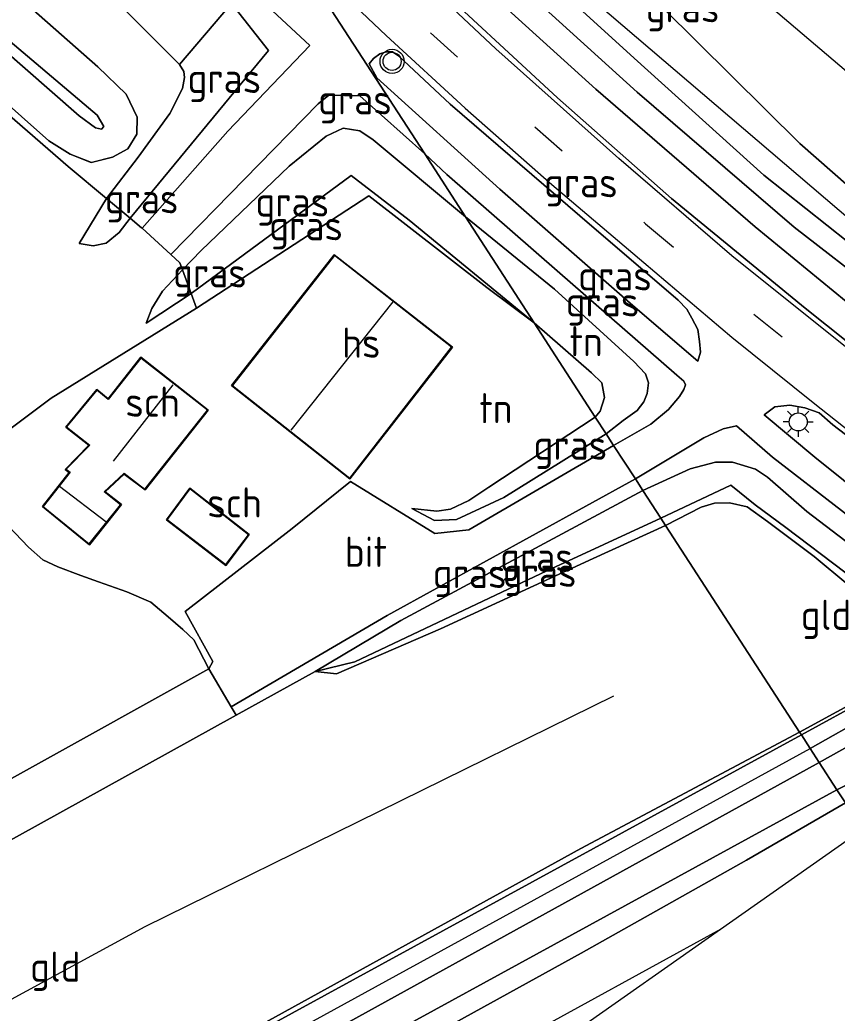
# Model space of a CAD drawing. Extents: x 253736 to 255979, y 477184 to 479215.
# Drawn here: x 255234.5 to 255302.2, y 478067.9 to 478150.2 of the extents above; entities that cross this region are included whole.
import ezdxf
from ezdxf.enums import TextEntityAlignment as Align

# ---------------------------------------------------------------- set-up
doc = ezdxf.new("R2010")
doc.units = 0
doc.linetypes.add('39strp', pattern=[12, 3, -9])
for name, color, linetype, lineweight in [('af-bs-doorgang', 8, 'Continuous', 18), ('af-bs-haag', 8, 'haag', 18), ('af-bs-rasterhekwerk', 8, 'hekwerk', 18), ('bp-b5-bomenstruiken', 8, 'Continuous', 18), ('bp-b5-grasland', 8, 'Continuous', 18), ('bp-bs-bomenrij', 8, 'laanbep', 18), ('gw-bs-insteekwatergang', 8, 'Continuous', 18), ('gw-bs-kruinlijn', 8, 'Continuous', 18), ('gw-bs-teenlijn', 8, 'Continuous', 18), ('kd-bs-dakrand', 8, 'Continuous', 18), ('kd-bs-maaiveldlijn', 8, 'Continuous', 18), ('kd-bs-nok', 8, 'Continuous', 18), ('kd-bs-opnamedtmgrens', 8, 'Continuous', 18), ('mk-bs-39streep 0.15', 8, '39strp', 18), ('mk-bs-streep 0.15', 8, 'Continuous', 18), ('og-b5-bebouwing', 8, 'Continuous', 18), ('og-b5-grond_ingericht', 8, 'Continuous', 18), ('og-b5-spoor', 8, 'Continuous', 18), ('og-bs-hoogtelijn', 8, 'Continuous', 18), ('og-bs-hulpgeometrie', 8, 'Continuous', 18), ('og-bs-spoor', 8, 'Continuous', 18), ('og-bs-terreinafscheiding', 8, 'Continuous', 18), ('vh-b5-verh_soort', 8, 'Continuous', 18), ('wh-bs-greppel', 8, 'greppel', 18), ('wh-bs-waterlijn', 8, 'Continuous', 18), ('wm-bs-lichtmast', 8, 'Continuous', 18), ('wm-bs-verkeerslicht', 8, 'Continuous', 18)]:
    doc.layers.add(name, color=color, linetype=linetype, lineweight=lineweight)
doc.styles.add('rtw_iso', font='isocp.shx')
doc.linetypes.add('greppel', pattern='A,25.5,-0.01,[14,RTW.shx,S=1,R=0,X=0,Y=0],1,[14,RTW.shx,S=1,R=0,X=0,Y=0],1,[14,RTW.shx,S=1,R=0,X=0,Y=0],1,[14,RTW.shx,S=1,R=0,X=0,Y=0],1,[14,RTW.shx,S=1,R=0,X=0,Y=0],0.5,-0.01', length=30.02)
doc.linetypes.add('haag', pattern='A,7,-1.5,[1,RTW.shx,S=0.75,R=45,X=0,Y=0],-1.5', length=10)
doc.linetypes.add('hekwerk', pattern='A,7,-1.5,[1,RTW.shx,S=0.75,R=0,X=0,Y=0],-1.5', length=10)
doc.linetypes.add('laanbep', pattern='A,20,-1,[4,RTW.shx,S=0.75,R=0,X=0,Y=0],-1', length=22)

# ---------------------------------------------------------------- blocks, each defined once
blk = doc.blocks.new('dtbattr-r')
at = {"style": 'rtw_iso'}
blk.add_attdef('TAG', text='', height=2.5, dxfattribs=at).set_placement((0, 0), align=Align.MIDDLE_CENTER)
blk = doc.blocks.new('RW1 Buren totaal_ACAD_1_FMEBLOCK93')
at = {"layer": 'og-b5-grond_ingericht'}
for points in [[(37.909, 21.189, 25.069), (39.778, 18.032, 25.072), (40.19, 17.341, 25.027), (-24.75, -18.591, 25.066), (-35.135, -24.44, 24.862), (-38.784, -18.362, 25.072), (-30.691, -13.564, 25.072), (-40.19, 2.363, 25.072), (-21.676, 14.433, 25.003), (-5.87, 24.44, 24.508), (7.145, 4.122, 25.111)], [(-22.023, -4.881, 25.219), (-21.691, -5.457, 25.219), (-14.908, -0.566, 25.219), (-20.681, 7.389, 25.219), (-30.373, 0.409, 25.219), (-25.128, -7.032, 25.219)]]:
    blk.add_polyline3d(points, close=True, dxfattribs=at)
blk = doc.blocks.new('RW1 Buren totaal_ACAD_1_FMEBLOCK101')
at = {"layer": 'og-b5-grond_ingericht'}
for points in [[(16.549, 12.003, 25.393), (20.485, 9.074, 25.351), (25.553, 1.263, 25.117), (16.715, -4.553, 25.195), (15.074, -5.645, 25.228), (13.552, -6.369, 25.261), (12.41, -6.536, 25.282), (10.335, -6.304, 25.246), (12.235, -7.31, 25.36), (14.056, -7.223, 25.435), (17.979, -5.41, 25.66), (26.463, -0.139, 26.024), (27.074, -1.082, 26.105), (15.064, -8.092, 25.598), (12.244, -8.389, 25.52), (5.262, -4.082, 25.366), (0.411, -7.963, 25.219), (-8.448, -14.849, 25.099), (-6.156, -18.979, 25.09), (-6.488, -19.587, 25.069), (-7.733, -17.182, 25.006), (-8.638, -16.343, 25.015), (-9.866, -15.281, 24.898), (-11.294, -14.08, 24.796), (-13.284, -13.212, 24.799), (-15.643, -12.388, 24.868), (-17.103, -11.877, 24.871), (-19.012, -11.15, 24.883), (-20.249, -10.565, 24.901), (-21.429, -9.529, 24.892), (-23.101, -7.786, 24.901), (-24.8, -5.793, 24.907), (-27.074, -2.79, 24.85), (-19.56, 2.823, 24.949), (-7.514, 10.282, 25.315), (6.784, 19.587, 25.531)], [(13.715, 7.049, 25.366), (3.914, 14.705, 25.366), (-4.6, 3.872, 25.366), (5.209, -3.863, 25.366)], [(-6.53, 1.844, 25.156), (-12.134, 6.217, 25.156), (-14.831, 2.782, 25.156), (-15.77, 3.548, 25.156), (-18.343, 0.438, 25.156), (-16.422, -1.073, 25.156), (-18.383, -3.069, 25.156), (-18.06, -3.325, 25.156), (-20.287, -6.145, 25.156), (-16.385, -9.31, 25.156), (-13.724, -5.995, 25.156), (-15.076, -4.923, 25.156), (-13.508, -3.463, 25.156), (-11.77, -4.773, 25.156)], [(-8.065, -4.616, 25.09), (-10.002, -7.249, 25.09), (-5.074, -11.025, 25.09), (-3.133, -8.475, 25.09)]]:
    blk.add_polyline3d(points, close=True, dxfattribs=at)
blk = doc.blocks.new('RW1 Buren totaal_ACAD_1_FMEBLOCK114')
at = {"layer": 'bp-b5-grasland'}
for points in [[(-31.012, 80.879, 24.937), (13.034, 42.116, 25.06), (15.389, 39.84, 25.057), (16.293, 37.936, 25.057), (16.254, 36.515, 25.057), (15.53, 35.325, 25.003), (14.24, 34.636, 24.916), (12.495, 34.169, 24.898), (10.727, 34.866, 24.895), (8.98, 35.978, 24.916), (-26.304, 67.375, 24.985)], [(-39.229, -73.746, 24.751), (-27.137, -66.897, 24.67), (19.334, -41.669, 24.571), (71.359, -13.25, 24.5), (72.082, -14.362, 23.998), (72.834, -15.522, 24.822), (32.826, -37.612, 24.643), (-4.861, -58.708, 24.589), (-41.407, -77.989, 24.49)], [(-10.251, 57.109, 22.87), (11.495, 38.061, 22.921), (12.832, 37.048, 22.921), (13.344, 36.952, 22.921), (13.543, 37.173, 22.921), (12.975, 38.09, 22.921), (4.109, 45.583, 22.921), (-24.992, 71.691, 22.921)]]:
    blk.add_polyline3d(points, dxfattribs=at)
blk = doc.blocks.new('RW1 Buren totaal_ACAD_1_FMEBLOCK118')
at = {"layer": 'bp-b5-grasland'}
for points in [[(18.354, -21.466, 24.468), (19.385, -22.509, 24.462), (19.895, -22.946, 24.561), (20.245, -23.667, 24.6), (20.044, -24.275, 24.726), (19.358, -24.398, 24.663), (18.719, -24.159, 24.585), (17.568, -23.284, 24.408), (4.625, -13.063, 24.42), (-12.783, 0.684, 24.369), (-17.857, 4.345, 24.375), (-19.268, 5.855, 24.357), (-20.196, 7.477, 24.357), (-20.245, 9.216, 24.297), (-19.247, 11.027, 24.258), (-18.181, 12.169, 24.252), (-16.954, 13.021, 24.195), (-1.411, 24.212, 24.378), (-0.289, 24.398, 24.363), (0.396, 23.727, 24.342), (0.439, 22.888, 24.369), (0.102, 22.178, 24.417), (-0.564, 21.531, 24.471), (-15.711, 10.801, 24.417), (-17.153, 9.78, 24.414), (-17.648, 9.003, 24.435), (-17.708, 8.45, 24.432), (-17.074, 7.608, 24.429), (-16.542, 7.169, 24.432), (-15.315, 6.165, 24.441), (2.196, -7.974, 24.525)], [(17.266, -22.108, 23.718), (-0.217, -7.871, 23.718), (-15.454, 4.965, 23.718), (-16.612, 5.926, 23.718), (-17.452, 6.849, 23.718), (-18.123, 7.703, 23.718), (-18.448, 8.429, 23.718), (-18.292, 9.508, 23.718), (-17.872, 10.079, 23.718), (-17.144, 10.85, 23.718), (-15.804, 11.802, 23.718), (-0.842, 22.263, 23.718), (-0.509, 22.563, 23.718), (-0.454, 22.998, 23.718), (-1.166, 23.236, 23.718), (-2.298, 22.43, 23.718), (-17.284, 11.936, 23.718), (-18.116, 11.169, 23.718), (-18.825, 10.245, 23.718), (-19.244, 8.743, 23.718), (-19.241, 7.807, 23.718), (-18.576, 6.478, 23.718), (-17.533, 5.294, 23.718), (-14.547, 2.901, 23.718), (-10.055, -0.523, 23.718), (1.827, -10.129, 23.718), (17.199, -22.631, 23.718)]]:
    blk.add_polyline3d(points, close=True, dxfattribs=at)
blk = doc.blocks.new('RW1 Buren totaal_ACAD_1_FMEBLOCK131')
at = {"layer": 'bp-b5-grasland'}
for points in [[(-45.172, -6.904, 27.441), (-34.183, -16.93, 26.922), (-23.431, -26.616, 26.478), (-14.718, -33.533, 26.124)], [(-10.968, -32.329, 24.792), (-20.437, -24.009, 24.645), (-31.775, -12.787, 24.651)], [(-6.926, -41.77, 25.92), (-20.898, -30.932, 26.394), (-33.922, -19.752, 26.949), (-47.446, -7.476, 27.588)]]:
    blk.add_polyline3d(points, dxfattribs=at)
blk = doc.blocks.new('verkeerslicht')
for radius in [1, 0.75]:
    blk.add_circle((0, 0), radius)
blk = doc.blocks.new('lantaarnpaal')
for p, q in [((-0.884, 0.884), (-0.53, 0.53)), ((0, 0.75), (0, 1.25)), ((0.53, 0.53), (0.884, 0.884)), ((-0.75, 0), (-1.25, 0)), ((0.75, 0), (1.25, 0)), ((-0.53, -0.53), (-0.884, -0.884)), ((0, -0.75), (0, -1.25)), ((0.53, -0.53), (0.884, -0.884))]:
    blk.add_line(p, q)
blk.add_circle((0, 0), 0.75)
blk = doc.blocks.new('RW1 Buren totaal_ACAD_1_FMEBLOCK894')
at = {"layer": 'vh-b5-verh_soort'}
for points in [[(33.197, -43.571, 26.031), (23.392, -36.067, 26.247), (22.236, -35.08, 26.331), (21.069, -34.666, 26.328), (19.805, -34.454, 26.325), (18.566, -34.575, 26.283), (17.682, -35.24, 26.256), (21.881, -38.747, 26.154), (26.634, -42.565, 25.983)], [(24.108, -43.181, 25.947), (18.366, -38.749, 26.064), (15.399, -36.164, 26.286), (14.275, -36.395, 26.253), (12.692, -37.167, 26.202), (7.012, -40.562, 25.975), (5.206, -37.777, 26.105), (8.291, -36.025, 26.199), (9.758, -34.8, 26.295), (10.673, -33.725, 26.37), (11.023, -33.156, 26.397), (11.173, -32.754, 26.403), (11.025, -32.449, 26.4), (10.456, -31.962, 26.4), (0.517, -23.306, 26.835), (-8.635, -15.332, 27.219), (-10.458, -13.633, 27.446), (-20.428, 1.735, 28.124)], [(-10.862, 1.588, 27.873), (0.545, -8.99, 27.366), (10.016, -17.326, 26.919), (21.073, -26.413, 26.514), (29.796, -33.33, 26.25)], [(26.65, -27.633, 26.181), (16.929, -19.682, 26.547), (3.72, -8.266, 27.135), (-7.046, 1.504, 27.636)], [(-6.364, 3.76, 27.588), (7.159, -8.516, 26.949), (20.184, -19.695, 26.394), (34.156, -30.534, 25.92)]]:
    blk.add_polyline3d(points, dxfattribs=at)
blk.add_polyline3d([(-15.049, -6.156, 27.669), (-14.412, -7.326, 27.612), (-4.241, -16.564, 27.102), (6.81, -26.199, 26.652), (12.19, -30.792, 26.532), (12.397, -30.049, 26.541), (12.33, -29.174, 26.565), (12.197, -28.176, 26.577), (11.697, -27.242, 26.625), (11.275, -26.506, 26.655), (10.569, -25.76, 26.691), (2.399, -18.761, 27.084), (-8.332, -9.509, 27.549), (-12.623, -5.495, 27.762), (-13.127, -5.171, 27.747), (-13.651, -5.174, 27.744), (-14.173, -5.33, 27.723), (-14.696, -5.73, 27.669)], close=True, dxfattribs=at)
blk = doc.blocks.new('Deel_d28hz')
at = {"layer": 'af-bs-doorgang'}
for points in [[(255247.751, 478130.101, 25.712), (255246.992, 478130.796, 25.765), (255244.623, 478132.965, 25.741), (255244.569, 478133.014, 25.76)], [(255250.141, 478096.473, 25.069), (255248.896, 478098.878, 25.006)], [(255258.951, 478096.238, 24.946), (255262.25, 478097.046, 24.847)]]:
    blk.add_polyline3d(points, dxfattribs=at)
at = {"layer": 'af-bs-haag'}
blk.add_polyline3d([(255229.555, 478113.27, 24.85), (255237.069, 478118.883, 24.949), (255249.115, 478126.341, 25.315), (255263.413, 478135.646, 25.531), (255273.178, 478128.063, 25.393)], dxfattribs=at)
at = {"layer": 'af-bs-rasterhekwerk'}
for points in [[(255247.724, 478146.527, 25.427), (255193.042, 478201.228, 25.358), (255182.294, 478188.545, 25.154), (255176.545, 478181.544, 25.19), (255173.666, 478177.218, 25.163), (255171.231, 478172.191, 25.058), (255170.126, 478168.603, 25.043), (255166.239, 478149.949, 25.034), (255160.126, 478121.716, 25.016), (255153.665, 478090.923, 25.16), (255151.603, 478080.791, 25.247), (255150.942, 478076.402, 25.178), (255150.998, 478073.676, 25.082), (255151.319, 478071.257, 25.046), (255152.424, 478068.166, 25.085), (255153.808, 478065.172, 25.055), (255172.065, 478031.917, 25.052)], [(255244.569, 478133.014, 25.76), (255243.624, 478133.801, 25.775), (255241.667, 478135.43, 25.097), (255238.48, 478138.083, 24.986), (255228.965, 478146.323, 25.031), (255213.955, 478159.952, 25.016), (255192.076, 478179.659, 24.8), (255185.042, 478173.303, 24.953), (255183.487, 478170.929, 24.959), (255182.535, 478169.237, 25.004), (255181.927, 478167.383, 24.989), (255178.292, 478150.957, 24.944), (255170.512, 478116.667, 24.455), (255166.525, 478096.198, 24.563), (255162.467, 478075.403, 25.061)], [(255247.751, 478130.101, 25.712), (255247.959, 478129.527, 25.75), (255248.676, 478127.551, 25.132), (255249.115, 478126.341, 25.315)], [(255248.896, 478098.878, 25.006), (255247.991, 478099.716, 25.015), (255246.763, 478100.779, 24.898), (255245.335, 478101.98, 24.796), (255243.345, 478102.848, 24.799), (255240.986, 478103.672, 24.868), (255239.526, 478104.183, 24.871), (255237.617, 478104.909, 24.883), (255236.38, 478105.495, 24.901), (255235.2, 478106.531, 24.892), (255233.528, 478108.274, 24.901), (255231.829, 478110.267, 24.907), (255229.555, 478113.27, 24.85), (255206.362, 478099.724, 24.508)], [(255287.613, 478108.95, 25.009), (255293.423, 478111.685, 25.344), (255295.433, 478110.052, 24.942), (255297.974, 478108.162, 24.849), (255302.884, 478104.477, 24.798), (255305.75, 478102.396, 24.795), (255310.868, 478098.516, 24.888)], [(255262.25, 478097.046, 24.847), (255278.169, 478104.576, 24.994), (255287.613, 478108.95, 25.009)], [(255250.141, 478096.473, 25.069), (255219.377, 478079.406, 25.111), (255206.362, 478099.724, 24.508)], [(255299.118, 478091.216, 24.424), (255305.297, 478094.572, 24.489), (255310.433, 478097.805, 24.768)], [(255258.951, 478096.238, 24.946), (255252.422, 478092.625, 25.027), (255187.482, 478056.693, 25.066), (255177.097, 478050.844, 24.862), (255188.495, 478031.193, 24.79), (255203.379, 478038.824, 24.658), (255227.368, 478052.048, 24.568), (255280.993, 478081.584, 24.43), (255299.118, 478091.216, 24.424)]]:
    blk.add_polyline3d(points, dxfattribs=at)
at = {"layer": 'bp-b5-bomenstruiken'}
for points in [[(255252.035, 478151.586, 28.049), (255247.724, 478146.527, 25.427), (255193.042, 478201.228, 25.358)], [(255188.495, 478031.193, 24.79), (255203.379, 478038.824, 24.658), (255227.368, 478052.048, 24.568), (255280.993, 478081.584, 24.43), (255299.118, 478091.216, 24.424), (255299.269, 478090.983, 24.5), (255247.244, 478062.564, 24.571), (255200.772, 478037.335, 24.67), (255188.68, 478030.486, 24.751)], [(255201.606, 478171.608, 24.985), (255236.89, 478140.21, 24.916), (255238.637, 478139.099, 24.895), (255240.404, 478138.402, 24.898), (255242.149, 478138.868, 24.916), (255243.439, 478139.558, 25.003), (255244.164, 478140.748, 25.057), (255244.203, 478142.169, 25.057), (255243.298, 478144.072, 25.057), (255240.944, 478146.349, 25.06), (255196.898, 478185.111, 24.937)], [(255186.502, 478026.243, 24.49), (255223.048, 478045.525, 24.589), (255260.736, 478066.62, 24.643), (255300.744, 478088.71, 24.822), (255302.218, 478086.438, 24.823), (255241.007, 478052.969, 24.826), (255212.502, 478036.71, 24.526), (255177.89, 478018.112, 24.55)], [(255193.042, 478201.228, 25.358), (255247.724, 478146.527, 25.427), (255248.075, 478145.953, 25.463), (255248.134, 478145.448, 25.463), (255247.952, 478144.551, 25.46), (255246.921, 478142.46, 25.343), (255244.282, 478138.844, 25.091), (255241.667, 478135.43, 25.097), (255238.48, 478138.083, 24.986), (255228.965, 478146.323, 25.031), (255213.955, 478159.952, 25.016)]]:
    blk.add_polyline3d(points, dxfattribs=at)
at = {"layer": 'bp-b5-grasland'}
for points in [[(255197.783, 478214.656, 30.332), (255198.514, 478213.242, 30.257), (255200.635, 478210.679, 30.224), (255213.901, 478195.722, 29.855), (255228.041, 478179.639, 29.153), (255238.081, 478168.448, 28.841), (255250.03, 478156.009, 28.253), (255258.507, 478148.098, 27.908), (255251.723, 478141.019, 26.807), (255244.623, 478132.965, 25.741), (255244.569, 478133.014, 25.76), (255243.624, 478133.801, 25.775), (255255.091, 478147.692, 27.812), (255252.035, 478151.586, 28.049), (255242.695, 478161.256, 28.472), (255234.359, 478170.366, 28.814), (255226.157, 478179.217, 29.192), (255220.097, 478186.115, 29.444), (255210.229, 478197.293, 29.894), (255199.587, 478208.799, 30.023), (255194.598, 478213.781, 29.999), (255194.457, 478215.573, 30.014), (255195.28, 478216.36, 30.122), (255197.211, 478214.105, 30.197)], [(255239.497, 478183.117, 29.246), (255229.458, 478198.591, 29.611), (255241.173, 478185.369, 29.019), (255251.799, 478173.815, 28.518), (255262.108, 478163.344, 28.056), (255271.451, 478154.259, 27.636), (255282.217, 478144.489, 27.135), (255295.426, 478133.073, 26.547), (255305.147, 478125.122, 26.181), (255310.849, 478120.746, 26.115), (255309.964, 478120.244, 26.166), (255309.023, 478119.643, 26.208), (255308.293, 478119.425, 26.25), (255299.57, 478126.342, 26.514), (255288.513, 478135.429, 26.919), (255279.042, 478143.765, 27.366), (255267.635, 478154.343, 27.873), (255258.754, 478162.927, 28.263)], [(255243.624, 478133.801, 25.775), (255241.667, 478135.43, 25.097), (255244.282, 478138.844, 25.091), (255246.921, 478142.46, 25.343), (255247.952, 478144.551, 25.46), (255248.134, 478145.448, 25.463), (255248.075, 478145.953, 25.463), (255247.724, 478146.527, 25.427), (255252.035, 478151.586, 28.049), (255255.091, 478147.692, 27.812)], [(255263.448, 478146.599, 27.669), (255263.801, 478147.025, 27.669), (255264.324, 478147.425, 27.723), (255264.846, 478147.581, 27.744), (255265.37, 478147.584, 27.747), (255265.874, 478147.26, 27.762), (255270.165, 478143.246, 27.549), (255280.896, 478133.994, 27.084), (255289.066, 478126.995, 26.691), (255289.772, 478126.249, 26.655), (255290.194, 478125.513, 26.625), (255290.694, 478124.579, 26.577), (255290.827, 478123.581, 26.565), (255290.894, 478122.706, 26.541), (255290.687, 478121.963, 26.532), (255285.307, 478126.556, 26.652), (255274.256, 478136.191, 27.102), (255264.085, 478145.429, 27.612)], [(255268.039, 478139.122, 27.446), (255271.417, 478133.916, 27.119), (255263.774, 478140.294, 27.451), (255262.657, 478141.047, 27.439), (255261.278, 478141.267, 27.412), (255259.877, 478140.594, 27.295), (255256.803, 478138.121, 26.998), (255249.502, 478131.133, 25.789), (255247.959, 478129.527, 25.75), (255247.751, 478130.101, 25.712), (255246.992, 478130.796, 25.765), (255259.207, 478143.263, 27.602), (255260.091, 478143.98, 27.635), (255262.674, 478143.928, 27.68)], [(255271.417, 478133.916, 27.119), (255277.114, 478125.134, 25.351), (255266.744, 478133.646, 25.492), (255261.956, 478137.325, 25.393), (255248.676, 478127.551, 25.132), (255247.959, 478129.527, 25.75), (255249.502, 478131.133, 25.789), (255256.803, 478138.121, 26.998), (255259.877, 478140.594, 27.295), (255261.278, 478141.267, 27.412), (255262.657, 478141.047, 27.439), (255263.774, 478140.294, 27.451)], [(255283.703, 478114.978, 26.105), (255283.092, 478115.92, 26.024), (255284.485, 478117.04, 26.145), (255285.655, 478117.879, 26.169), (255286.214, 478118.593, 26.208), (255286.487, 478119.284, 26.265), (255286.587, 478120.161, 26.271), (255286.355, 478120.896, 26.271), (255285.372, 478121.932, 26.436), (255278.797, 478127.924, 26.751), (255271.417, 478133.916, 27.119), (255268.039, 478139.122, 27.446), (255269.862, 478137.423, 27.219), (255279.014, 478129.449, 26.835), (255288.953, 478120.793, 26.4), (255289.522, 478120.306, 26.4), (255289.67, 478120.001, 26.403), (255289.52, 478119.599, 26.397), (255289.17, 478119.03, 26.37), (255288.255, 478117.955, 26.295), (255286.788, 478116.73, 26.199)], [(255277.114, 478125.134, 25.351), (255273.178, 478128.063, 25.393), (255263.413, 478135.646, 25.531), (255249.115, 478126.341, 25.315), (255248.676, 478127.551, 25.132), (255261.956, 478137.325, 25.393), (255266.744, 478133.646, 25.492)], [(255243.624, 478133.801, 25.775), (255242.713, 478132.609, 25.64), (255241.642, 478131.742, 25.523), (255240.551, 478131.519, 25.406), (255239.406, 478131.709, 25.262), (255241.667, 478135.43, 25.097)], [(255283.092, 478115.92, 26.024), (255282.182, 478117.323, 25.117), (255282.6, 478117.808, 25.116), (255282.952, 478118.955, 25.11), (255282.725, 478120.162, 25.101), (255281.855, 478120.985, 25.101), (255277.114, 478125.134, 25.351), (255271.417, 478133.916, 27.119), (255278.797, 478127.924, 26.751), (255285.372, 478121.932, 26.436), (255286.355, 478120.896, 26.271), (255286.587, 478120.161, 26.271), (255286.487, 478119.284, 26.265), (255286.214, 478118.593, 26.208), (255285.655, 478117.879, 26.169), (255284.485, 478117.04, 26.145)], [(255248.676, 478127.551, 25.132), (255244.959, 478125.089, 25.12), (255245.416, 478126.318, 25.306), (255246.316, 478127.746, 25.495), (255247.959, 478129.527, 25.75)], [(255325.282, 478098.075, 26.047), (255323.284, 478096.65, 26.09), (255322.116, 478097.511, 26.07), (255315.568, 478102.337, 25.908), (255305.131, 478110.19, 25.983), (255300.378, 478114.008, 26.154), (255296.179, 478117.515, 26.256), (255297.063, 478118.18, 26.283), (255298.302, 478118.301, 26.325), (255299.566, 478118.089, 26.328), (255300.733, 478117.675, 26.331), (255301.889, 478116.688, 26.247), (255311.694, 478109.184, 26.031), (255322.438, 478100.635, 25.989)], [(255283.092, 478115.92, 26.024), (255274.608, 478110.65, 25.66), (255270.685, 478108.837, 25.435), (255268.864, 478108.75, 25.36), (255266.964, 478109.756, 25.246), (255269.039, 478109.523, 25.282), (255270.181, 478109.691, 25.261), (255271.703, 478110.415, 25.228), (255273.344, 478111.507, 25.195), (255282.182, 478117.323, 25.117)], [(255321.568, 478095.426, 26.05), (255320.038, 478094.335, 25.866), (255318.582, 478095.156, 25.839), (255315.916, 478097.129, 25.8), (255313.279, 478099.862, 25.86), (255312.693, 478099.595, 25.737), (255308.579, 478102.733, 25.761), (255299.718, 478109.498, 25.824), (255296.446, 478112.339, 25.968), (255295.457, 478112.994, 26.085), (255293.56, 478113.594, 26.124), (255292.142, 478113.576, 26.121), (255290.057, 478113.029, 26.097), (255286.124, 478111.245, 25.96), (255285.509, 478112.193, 25.975), (255291.189, 478115.588, 26.202), (255292.772, 478116.36, 26.253), (255293.896, 478116.591, 26.286), (255296.863, 478114.006, 26.064), (255302.605, 478109.574, 25.947), (255308.458, 478105.007, 25.896), (255316.596, 478099.164, 25.932), (255320.906, 478095.924, 26.013)], [(255312.693, 478099.595, 25.737), (255310.868, 478098.516, 24.888), (255305.75, 478102.396, 24.795), (255302.884, 478104.477, 24.798), (255297.974, 478108.162, 24.849), (255295.433, 478110.052, 24.942), (255293.423, 478111.685, 25.344), (255287.613, 478108.95, 25.009), (255286.124, 478111.245, 25.96), (255290.057, 478113.029, 26.097), (255292.142, 478113.576, 26.121), (255293.56, 478113.594, 26.124), (255295.457, 478112.994, 26.085), (255296.446, 478112.339, 25.968), (255299.718, 478109.498, 25.824), (255308.579, 478102.733, 25.761)], [(255286.124, 478111.245, 25.96), (255266.074, 478100.461, 25.123), (255258.951, 478096.238, 24.946), (255252.422, 478092.625, 25.027), (255252.01, 478093.316, 25.072), (255264.938, 478100.877, 25.063), (255285.509, 478112.193, 25.975)], [(255287.613, 478108.95, 25.009), (255278.169, 478104.576, 24.994), (255262.25, 478097.046, 24.847), (255258.951, 478096.238, 24.946), (255266.074, 478100.461, 25.123), (255286.124, 478111.245, 25.96)], [(255310.868, 478098.516, 24.888), (255310.433, 478097.805, 24.768), (255305.913, 478101.138, 24.564), (255300.315, 478105.76, 24.642), (255296.457, 478108.67, 24.678), (255294.774, 478109.89, 24.792), (255293.313, 478110.214, 24.786), (255292.06, 478110.189, 24.786), (255290.966, 478109.866, 24.759), (255288.007, 478108.343, 24.682), (255287.613, 478108.95, 25.009), (255293.423, 478111.685, 25.344), (255295.433, 478110.052, 24.942), (255297.974, 478108.162, 24.849), (255302.884, 478104.477, 24.798), (255305.75, 478102.396, 24.795)], [(255288.007, 478108.343, 24.682), (255282.012, 478105.594, 24.628), (255269.36, 478099.774, 24.631), (255260.734, 478096.037, 24.715), (255258.951, 478096.238, 24.946), (255262.25, 478097.046, 24.847), (255278.169, 478104.576, 24.994), (255287.613, 478108.95, 25.009)], [(255302.917, 478085.361, 25.573), (255302.218, 478086.438, 24.823), (255305.133, 478087.917, 24.807), (255307.516, 478088.917, 24.879), (255310.259, 478090.411, 24.897), (255311.949, 478091.479, 24.921), (255312.446, 478092.584, 24.921), (255312.283, 478094, 24.921), (255311.981, 478096.085, 24.909), (255311.84, 478096.767, 24.909), (255310.433, 478097.805, 24.768), (255310.868, 478098.516, 24.888), (255312.693, 478099.595, 25.737), (255313.834, 478098.725, 25.743), (255314.624, 478097.87, 25.743), (255315.814, 478096.263, 25.713), (255316.551, 478094.02, 25.71), (255316.288, 478092.545, 25.647), (255314.512, 478091.177, 25.536), (255312.557, 478089.991, 25.539), (255307.69, 478087.705, 25.557)], [(255302.218, 478086.438, 24.823), (255300.744, 478088.71, 24.822), (255306.381, 478091.851, 24.756), (255304.842, 478094.018, 24.441), (255299.269, 478090.983, 24.5), (255299.118, 478091.216, 24.424), (255305.297, 478094.572, 24.489), (255310.433, 478097.805, 24.768), (255311.84, 478096.767, 24.909), (255311.981, 478096.085, 24.909), (255312.283, 478094, 24.921), (255312.446, 478092.584, 24.921), (255311.949, 478091.479, 24.921), (255310.259, 478090.411, 24.897), (255307.516, 478088.917, 24.879), (255305.133, 478087.917, 24.807)], [(255304.901, 478092.625, 23.994), (255299.991, 478089.87, 23.998), (255299.269, 478090.983, 24.5), (255304.842, 478094.018, 24.441)], [(255300.744, 478088.71, 24.822), (255299.991, 478089.87, 23.998), (255304.901, 478092.625, 23.994), (255304.842, 478094.018, 24.441), (255306.381, 478091.851, 24.756)]]:
    blk.add_polyline3d(points, close=True, dxfattribs=at)
for points in [[(255202.918, 478175.924, 22.921), (255232.018, 478149.815, 22.921), (255240.885, 478142.322, 22.921), (255241.452, 478141.405, 22.921), (255241.254, 478141.185, 22.921), (255240.742, 478141.281, 22.921), (255239.405, 478142.293, 22.921), (255217.658, 478161.341, 22.87)], [(255304.861, 478130.458, 26.124), (255296.147, 478137.375, 26.478), (255285.395, 478147.061, 26.922), (255274.406, 478157.088, 27.441), (255265.238, 478165.461, 27.846), (255268.693, 478172.187, 24.624), (255281.05, 478158.439, 24.756), (255287.803, 478151.204, 24.651), (255299.142, 478139.982, 24.645), (255308.611, 478131.663, 24.792)], [(255177.89, 478018.112, 24.55), (255212.502, 478036.71, 24.526), (255241.007, 478052.969, 24.826), (255302.218, 478086.438, 24.823), (255302.917, 478085.361, 25.573), (255294.729, 478080.604, 25.549), (255281.007, 478072.891, 25.531), (255251.747, 478056.77, 25.483), (255244.887, 478053.831, 25.471), (255239.622, 478051.338, 25.477), (255235.815, 478048.454, 25.441), (255186.324, 478021.145, 25.249)]]:
    blk.add_polyline3d(points, dxfattribs=at)
at = {"layer": 'bp-bs-bomenrij'}
for points in [[(255313.979, 478134.927, 25.029), (255305.039, 478144.243, 24.9), (255293.641, 478153.935, 24.594), (255283.201, 478162.75, 24.525), (255272.678, 478171.32, 24.54)], [(255269.727, 478162.356, 27.267), (255306.936, 478130.587, 25.365), (255312.487, 478127.041, 25.674)]]:
    blk.add_polyline3d(points, dxfattribs=at)
at = {"layer": 'gw-bs-insteekwatergang'}
for points in [[(255299.269, 478090.983, 24.5), (255247.244, 478062.564, 24.571), (255200.772, 478037.335, 24.67), (255188.68, 478030.486, 24.751), (255187.511, 478030.145, 24.715), (255186.633, 478030.282, 24.745), (255185.93, 478030.808, 24.793), (255185.14, 478032.114, 24.805), (255184.223, 478034.31, 24.805), (255177.296, 478047.038, 24.733), (255173.085, 478055.913, 24.964), (255161.976, 478075.336, 25.054), (255168.9, 478110.758, 24.328), (255178.425, 478153.587, 24.973)], [(255201.606, 478171.608, 24.985), (255236.89, 478140.21, 24.916), (255238.637, 478139.099, 24.895), (255240.404, 478138.402, 24.898), (255242.149, 478138.868, 24.916), (255243.439, 478139.558, 25.003), (255244.164, 478140.748, 25.057), (255244.203, 478142.169, 25.057), (255243.298, 478144.072, 25.057), (255240.944, 478146.349, 25.06), (255196.898, 478185.111, 24.937)], [(255300.744, 478088.71, 24.822), (255306.381, 478091.851, 24.756), (255304.842, 478094.018, 24.441), (255299.269, 478090.983, 24.5)], [(255182.163, 478025.086, 24.492), (255182.436, 478025.271, 24.493), (255184.856, 478025.606, 24.496), (255186.502, 478026.243, 24.49), (255223.048, 478045.525, 24.589), (255260.736, 478066.62, 24.643), (255300.744, 478088.71, 24.822)]]:
    blk.add_polyline3d(points, dxfattribs=at)
at = {"layer": 'gw-bs-kruinlijn'}
for points in [[(255265.238, 478165.461, 27.846), (255274.406, 478157.088, 27.441), (255285.395, 478147.061, 26.922), (255296.147, 478137.375, 26.478), (255304.861, 478130.458, 26.124), (255309.051, 478127.444, 26.025), (255310.044, 478126.879, 25.944), (255311.309, 478126.406, 25.929), (255312.533, 478126.363, 25.818), (255313.608, 478126.736, 25.77), (255315.051, 478127.883, 25.683), (255315.966, 478129.253, 25.539), (255316.523, 478131.464, 25.485), (255316.476, 478133.263, 25.422), (255316.359, 478133.694, 25.398), (255315.745, 478135.549, 25.284), (255314.727, 478137.241, 25.197), (255314.257, 478137.918, 25.152)], [(255243.624, 478133.801, 25.775), (255255.091, 478147.692, 27.812), (255252.035, 478151.586, 28.049)], [(255271.417, 478133.916, 27.119), (255263.774, 478140.294, 27.451), (255262.657, 478141.047, 27.439), (255261.278, 478141.267, 27.412), (255259.877, 478140.594, 27.295), (255256.803, 478138.121, 26.998), (255249.502, 478131.133, 25.789), (255247.959, 478129.527, 25.75)], [(255239.406, 478131.709, 25.262), (255240.551, 478131.519, 25.406), (255241.642, 478131.742, 25.523), (255242.713, 478132.609, 25.64), (255243.624, 478133.801, 25.775)], [(255283.092, 478115.92, 26.024), (255284.485, 478117.04, 26.145), (255285.655, 478117.879, 26.169), (255286.214, 478118.593, 26.208), (255286.487, 478119.284, 26.265), (255286.587, 478120.161, 26.271), (255286.355, 478120.896, 26.271), (255285.372, 478121.932, 26.436), (255278.797, 478127.924, 26.751), (255271.417, 478133.916, 27.119)], [(255247.959, 478129.527, 25.75), (255246.316, 478127.746, 25.495), (255245.416, 478126.318, 25.306), (255244.959, 478125.089, 25.12)], [(255266.964, 478109.756, 25.246), (255268.864, 478108.75, 25.36), (255270.685, 478108.837, 25.435), (255274.608, 478110.65, 25.66), (255283.092, 478115.92, 26.024)], [(255302.917, 478085.361, 25.573), (255307.69, 478087.705, 25.557), (255312.557, 478089.991, 25.539), (255314.512, 478091.177, 25.536), (255316.288, 478092.545, 25.647), (255316.551, 478094.02, 25.71), (255315.814, 478096.263, 25.713), (255314.624, 478097.87, 25.743), (255313.834, 478098.725, 25.743), (255312.693, 478099.595, 25.737), (255308.579, 478102.733, 25.761), (255299.718, 478109.498, 25.824), (255296.446, 478112.339, 25.968), (255295.457, 478112.994, 26.085), (255293.56, 478113.594, 26.124), (255292.142, 478113.576, 26.121), (255290.057, 478113.029, 26.097), (255286.124, 478111.245, 25.96)], [(255286.124, 478111.245, 25.96), (255266.074, 478100.461, 25.123), (255258.951, 478096.238, 24.946)], [(254982.653, 477909.503, 24.778), (254989.892, 477913.115, 24.79), (254995.144, 477916.591, 24.796), (254998.654, 477918.271, 24.781), (255006.482, 477922.181, 24.814), (255051.504, 477946.938, 24.901), (255055.792, 477949.872, 24.901), (255059.518, 477951.842, 24.964), (255070.438, 477957.381, 24.967), (255093.74, 477969.867, 25.012), (255113.166, 477980.877, 25.057), (255118.802, 477984.365, 25.042), (255126.189, 477988.064, 25.075), (255172.178, 478013.367, 25.243), (255179.07, 478017.697, 25.285), (255186.324, 478021.145, 25.249), (255235.815, 478048.454, 25.441), (255239.622, 478051.338, 25.477), (255244.887, 478053.831, 25.471), (255251.747, 478056.77, 25.483), (255281.007, 478072.891, 25.531), (255294.729, 478080.604, 25.549), (255302.917, 478085.361, 25.573)]]:
    blk.add_polyline3d(points, dxfattribs=at)
at = {"layer": 'gw-bs-teenlijn'}
for points in [[(255314.257, 478137.918, 25.152), (255314.23, 478136.935, 25.122), (255314.48, 478134.371, 25.074), (255314.194, 478131.976, 25.047), (255313.799, 478130.752, 25.044), (255313.228, 478130.007, 25.02), (255312.545, 478129.55, 24.975), (255311.735, 478129.433, 24.975), (255310.467, 478130.129, 24.951), (255308.611, 478131.663, 24.792), (255299.142, 478139.982, 24.645), (255287.803, 478151.204, 24.651), (255281.05, 478158.439, 24.756)], [(255241.667, 478135.43, 25.097), (255244.282, 478138.844, 25.091), (255246.921, 478142.46, 25.343), (255247.952, 478144.551, 25.46), (255248.134, 478145.448, 25.463), (255248.075, 478145.953, 25.463), (255247.724, 478146.527, 25.427)], [(255248.676, 478127.551, 25.132), (255261.956, 478137.325, 25.393), (255266.744, 478133.646, 25.492), (255277.114, 478125.134, 25.351)], [(255239.406, 478131.709, 25.262), (255241.667, 478135.43, 25.097)], [(255244.959, 478125.089, 25.12), (255248.676, 478127.551, 25.132)], [(255282.182, 478117.323, 25.117), (255282.6, 478117.808, 25.116), (255282.952, 478118.955, 25.11), (255282.725, 478120.162, 25.101), (255281.855, 478120.985, 25.101), (255277.114, 478125.134, 25.351)], [(255282.182, 478117.323, 25.117), (255273.344, 478111.507, 25.195), (255271.703, 478110.415, 25.228), (255270.181, 478109.691, 25.261), (255269.039, 478109.523, 25.282), (255266.964, 478109.756, 25.246)], [(255302.218, 478086.438, 24.823), (255305.133, 478087.917, 24.807), (255307.516, 478088.917, 24.879), (255310.259, 478090.411, 24.897), (255311.949, 478091.479, 24.921), (255312.446, 478092.584, 24.921), (255312.283, 478094, 24.921), (255311.981, 478096.085, 24.909), (255311.84, 478096.767, 24.909), (255310.433, 478097.805, 24.768), (255305.913, 478101.138, 24.564), (255300.315, 478105.76, 24.642), (255296.457, 478108.67, 24.678), (255294.774, 478109.89, 24.792), (255293.313, 478110.214, 24.786), (255292.06, 478110.189, 24.786), (255290.966, 478109.866, 24.759), (255288.007, 478108.343, 24.682)], [(255258.951, 478096.238, 24.946), (255260.734, 478096.037, 24.715), (255269.36, 478099.774, 24.631), (255282.012, 478105.594, 24.628), (255288.007, 478108.343, 24.682)], [(254982.292, 477910.031, 24.307), (254994.382, 477917.527, 24.307), (255025.968, 477934.251, 24.253), (255056.909, 477951.491, 24.325), (255117.552, 477985.064, 24.484), (255177.89, 478018.112, 24.55), (255212.502, 478036.71, 24.526), (255241.007, 478052.969, 24.826), (255302.218, 478086.438, 24.823)]]:
    blk.add_polyline3d(points, dxfattribs=at)
at = {"layer": 'kd-bs-dakrand'}
for points in [[(255260.551, 478130.695, 28.465), (255252.099, 478119.939, 28.465), (255261.829, 478112.267, 28.411), (255270.274, 478123.1, 28.396), (255260.551, 478130.695, 28.465)], [(255250.029, 478117.896, 27.731), (255244.504, 478122.207, 27.651), (255241.807, 478118.772, 27.645), (255240.867, 478119.539, 27.096), (255238.357, 478116.506, 27.102), (255240.282, 478114.992, 27.339), (255238.321, 478112.996, 26.628), (255238.64, 478112.744, 26.742), (255236.412, 478109.923, 26.54), (255240.236, 478106.819, 26.618), (255242.835, 478110.057, 26.703), (255241.476, 478111.134, 26.789), (255243.117, 478112.662, 27.359), (255244.85, 478111.356, 27.701), (255250.029, 478117.896, 27.731)], [(255248.574, 478111.373, 27.993), (255246.696, 478108.821, 27.952), (255251.546, 478105.104, 27.958), (255253.426, 478107.576, 27.964), (255248.574, 478111.373, 27.993)]]:
    blk.add_polyline3d(points, dxfattribs=at)
at = {"layer": 'kd-bs-maaiveldlijn'}
for points in [[(255270.344, 478123.109, 25.366), (255260.543, 478130.765, 25.366), (255252.029, 478119.931, 25.366), (255261.838, 478112.197, 25.366), (255270.344, 478123.109, 25.366)], [(255250.099, 478117.904, 25.156), (255244.495, 478122.277, 25.156), (255241.798, 478118.842, 25.156), (255240.859, 478119.608, 25.156), (255238.286, 478116.498, 25.156), (255240.207, 478114.987, 25.156), (255238.246, 478112.991, 25.156), (255238.569, 478112.735, 25.156), (255236.342, 478109.915, 25.156), (255240.244, 478106.749, 25.156), (255242.905, 478110.065, 25.156), (255241.553, 478111.137, 25.156), (255243.121, 478112.597, 25.156), (255244.859, 478111.287, 25.156), (255250.099, 478117.904, 25.156)], [(255248.564, 478111.444, 25.09), (255246.627, 478108.811, 25.09), (255251.555, 478105.034, 25.09), (255253.496, 478107.585, 25.09), (255248.564, 478111.444, 25.09)]]:
    blk.add_polyline3d(points, dxfattribs=at)
at = {"layer": 'kd-bs-nok'}
for points in [[(255265.394, 478126.861, 34.102), (255256.94, 478116.237, 34.192)], [(255247.155, 478119.98, 30.892), (255242.201, 478113.664, 30.841)], [(255241.607, 478108.634, 28.375), (255237.774, 478111.571, 28.336)]]:
    blk.add_polyline3d(points, dxfattribs=at)
at = {"layer": 'kd-bs-opnamedtmgrens'}
blk.add_polyline3d([(255304.354, 478083.146, 35.387), (255232.443, 478032.658, 25.528), (255216.53, 478021.486, 24.664), (255213.947, 478019.673, 24.591), (255168.953, 477993.796, 24.547), (255170.165, 477991.128, 24.52), (255166.175, 477989.058, 22.63), (255139.652, 477969.138, 22.645), (255125.676, 477959.632, 23.724), (255114.075, 477951.741, 23.662), (255004.635, 477877.303, 23.816)], dxfattribs=at)
at = {"layer": 'mk-bs-39streep 0.15'}
blk.add_polyline3d([(255248.943, 478168.557, 28.849), (255251.878, 478165.472, 28.614), (255260.033, 478157.238, 28.197), (255268.531, 478149.159, 27.834), (255277.172, 478141.361, 27.42), (255286.356, 478133.329, 27.021), (255295.321, 478125.842, 26.637), (255304.377, 478118.581, 26.352), (255311.281, 478113.317, 26.148)], dxfattribs=at)
at = {"layer": 'mk-bs-streep 0.15'}
for points in [[(255330.597, 478101.866, 26.101), (255325.985, 478105.364, 26.013), (255316.274, 478112.804, 26.076), (255304.85, 478121.6, 26.391), (255293.516, 478130.694, 26.757), (255284.124, 478138.748, 27.15), (255273.939, 478147.818, 27.606), (255264.089, 478157.096, 28.059), (255254.173, 478166.947, 28.515), (255240.994, 478180.81, 29.255)], [(255256.451, 478156.984, 28.313), (255261.266, 478152.368, 28.026), (255264.855, 478148.926, 27.852), (255271.385, 478142.917, 27.534), (255278.567, 478136.6, 27.228), (255286.205, 478130.134, 26.874), (255293.498, 478123.953, 26.598), (255300.233, 478118.526, 26.373), (255308.326, 478112.158, 26.142), (255313.732, 478107.989, 26.055), (255319.931, 478103.196, 26.028), (255322.735, 478101.059, 26.04), (255325.969, 478098.565, 26.083)]]:
    blk.add_polyline3d(points, dxfattribs=at)
at = {"layer": 'og-b5-bebouwing'}
for points in [[(255270.344, 478123.109, 25.366), (255261.838, 478112.197, 25.366), (255252.029, 478119.931, 25.366), (255260.543, 478130.765, 25.366)], [(255250.099, 478117.904, 25.156), (255244.859, 478111.287, 25.156), (255243.121, 478112.597, 25.156), (255241.553, 478111.137, 25.156), (255242.905, 478110.065, 25.156), (255240.244, 478106.749, 25.156), (255236.342, 478109.915, 25.156), (255238.569, 478112.735, 25.156), (255238.246, 478112.991, 25.156), (255240.207, 478114.987, 25.156), (255238.286, 478116.498, 25.156), (255240.859, 478119.608, 25.156), (255241.798, 478118.842, 25.156), (255244.495, 478122.277, 25.156)], [(255248.564, 478111.444, 25.09), (255253.496, 478107.585, 25.09), (255251.555, 478105.034, 25.09), (255246.627, 478108.811, 25.09)]]:
    blk.add_polyline3d(points, close=True, dxfattribs=at)
at = {"layer": 'og-b5-grond_ingericht'}
blk.add_polyline3d([(255213.955, 478159.952, 25.016), (255228.965, 478146.323, 25.031), (255238.48, 478138.083, 24.986), (255241.667, 478135.43, 25.097), (255239.406, 478131.709, 25.262), (255240.551, 478131.519, 25.406), (255241.642, 478131.742, 25.523), (255242.713, 478132.609, 25.64), (255243.624, 478133.801, 25.775), (255244.569, 478133.014, 25.76), (255244.623, 478132.965, 25.741), (255246.992, 478130.796, 25.765), (255247.751, 478130.101, 25.712), (255247.959, 478129.527, 25.75), (255246.316, 478127.746, 25.495), (255245.416, 478126.318, 25.306), (255244.959, 478125.089, 25.12), (255248.676, 478127.551, 25.132), (255249.115, 478126.341, 25.315), (255237.069, 478118.883, 24.949), (255229.555, 478113.27, 24.85), (255206.362, 478099.724, 24.508), (255190.556, 478089.717, 25.003)], dxfattribs=at)
for points in [[(255282.182, 478117.323, 25.117), (255277.114, 478125.134, 25.351), (255281.855, 478120.985, 25.101), (255282.725, 478120.162, 25.101), (255282.952, 478118.955, 25.11), (255282.6, 478117.808, 25.116)], [(255248.896, 478098.878, 25.006), (255250.141, 478096.473, 25.069), (255219.377, 478079.406, 25.111), (255206.362, 478099.724, 24.508), (255229.555, 478113.27, 24.85), (255231.829, 478110.267, 24.907), (255233.528, 478108.274, 24.901), (255235.2, 478106.531, 24.892), (255236.38, 478105.495, 24.901), (255237.617, 478104.909, 24.883), (255239.526, 478104.183, 24.871), (255240.986, 478103.672, 24.868), (255243.345, 478102.848, 24.799), (255245.335, 478101.98, 24.796), (255246.763, 478100.779, 24.898), (255247.991, 478099.716, 25.015)], [(255310.433, 478097.805, 24.768), (255305.297, 478094.572, 24.489), (255299.118, 478091.216, 24.424), (255288.007, 478108.343, 24.682), (255290.966, 478109.866, 24.759), (255292.06, 478110.189, 24.786), (255293.313, 478110.214, 24.786), (255294.774, 478109.89, 24.792), (255296.457, 478108.67, 24.678), (255300.315, 478105.76, 24.642), (255305.913, 478101.138, 24.564)], [(255299.118, 478091.216, 24.424), (255280.993, 478081.584, 24.43), (255227.368, 478052.048, 24.568), (255203.379, 478038.824, 24.658), (255188.495, 478031.193, 24.79), (255177.097, 478050.844, 24.862), (255187.482, 478056.693, 25.066), (255252.422, 478092.625, 25.027), (255258.951, 478096.238, 24.946), (255260.734, 478096.037, 24.715), (255269.36, 478099.774, 24.631), (255282.012, 478105.594, 24.628), (255288.007, 478108.343, 24.682)]]:
    blk.add_polyline3d(points, close=True, dxfattribs=at)
at = {"layer": 'og-b5-spoor'}
for points in [[(255304.354, 478083.146, 35.387), (255232.443, 478032.658, 25.528), (255190.274, 478009.166, 25.459), (255188.286, 478007.799, 25.477), (255184.899, 478005.642, 25.51), (255182.622, 478004.821, 25.495), (255178.3, 478002.745, 25.495), (255127.293, 477974.678, 25.231), (255125.52, 477973.039, 25.249), (255122.717, 477971.538, 25.252), (255119.557, 477970.414, 25.252), (255116.264, 477968.72, 25.252), (255068.306, 477942.208, 25.069), (255065.462, 477940.149, 25.069), (255062.057, 477938.459, 25.069), (255057.569, 477937.03, 25.069), (255052.475, 477934.369, 25.069), (255006.222, 477908.673, 24.925)], [(255006.482, 477922.181, 24.814), (255051.504, 477946.938, 24.901), (255055.792, 477949.872, 24.901), (255059.518, 477951.842, 24.964), (255070.438, 477957.381, 24.967), (255093.74, 477969.867, 25.012), (255113.166, 477980.877, 25.057), (255118.802, 477984.365, 25.042), (255126.189, 477988.064, 25.075), (255172.178, 478013.367, 25.243), (255179.07, 478017.697, 25.285), (255186.324, 478021.145, 25.249), (255235.815, 478048.454, 25.441), (255239.622, 478051.338, 25.477), (255244.887, 478053.831, 25.471), (255251.747, 478056.77, 25.483), (255281.007, 478072.891, 25.531), (255294.729, 478080.604, 25.549), (255302.917, 478085.361, 25.573)]]:
    blk.add_polyline3d(points, dxfattribs=at)
at = {"layer": 'og-bs-hoogtelijn'}
blk.add_polyline3d([(255191.673, 478046.215, 25.075), (255244.866, 478075.11, 24.577), (255283.73, 478094.224, 24.541)], dxfattribs=at)
at = {"layer": 'og-bs-hulpgeometrie'}
blk.add_polyline3d([(255302.917, 478085.361, 25.573), (255302.218, 478086.438, 24.823), (255300.744, 478088.71, 24.822), (255299.991, 478089.87, 23.998), (255299.269, 478090.983, 24.5), (255299.118, 478091.216, 24.424), (255288.007, 478108.343, 24.682), (255287.613, 478108.95, 25.009), (255286.124, 478111.245, 25.96), (255285.509, 478112.193, 25.975), (255283.703, 478114.978, 26.105), (255283.092, 478115.92, 26.024), (255282.182, 478117.323, 25.117), (255277.114, 478125.134, 25.351), (255271.417, 478133.916, 27.119), (255268.039, 478139.122, 27.446), (255258.069, 478154.49, 28.124)], dxfattribs=at)
at = {"layer": 'og-bs-spoor'}
blk.add_polyline3d([(254984.869, 477906.257, 25.156), (255068.868, 477952.29, 25.447), (255158.702, 478001.541, 25.666), (255233.202, 478042.328, 25.846), (255292.628, 478074.913, 25.966)], dxfattribs=at)
at = {"layer": 'og-bs-terreinafscheiding'}
for points in [[(255197.783, 478214.656, 30.332), (255198.514, 478213.242, 30.257), (255200.635, 478210.679, 30.224), (255213.901, 478195.722, 29.855), (255228.041, 478179.639, 29.153), (255238.081, 478168.448, 28.841), (255250.03, 478156.009, 28.253), (255258.507, 478148.098, 27.908), (255251.723, 478141.019, 26.807), (255244.623, 478132.965, 25.741)], [(255222.002, 478210.084, 29.963), (255242.185, 478187.278, 29.001), (255252.414, 478176.259, 28.554), (255261.749, 478166.554, 28.083), (255272.133, 478156.515, 27.588), (255285.656, 478144.239, 26.949), (255298.681, 478133.06, 26.394), (255312.653, 478122.221, 25.92)], [(255229.458, 478198.591, 29.611), (255241.173, 478185.369, 29.019), (255251.799, 478173.815, 28.518), (255262.108, 478163.344, 28.056), (255271.451, 478154.259, 27.636), (255282.217, 478144.489, 27.135), (255295.426, 478133.073, 26.547), (255305.147, 478125.122, 26.181), (255310.849, 478120.746, 26.115), (255309.964, 478120.244, 26.166), (255309.023, 478119.643, 26.208), (255308.293, 478119.425, 26.25), (255299.57, 478126.342, 26.514), (255288.513, 478135.429, 26.919), (255279.042, 478143.765, 27.366), (255267.635, 478154.343, 27.873), (255258.754, 478162.927, 28.263), (255239.497, 478183.117, 29.246)], [(255247.724, 478146.527, 25.427), (255252.035, 478151.586, 28.049)], [(255263.448, 478146.599, 27.669), (255264.085, 478145.429, 27.612), (255274.256, 478136.191, 27.102), (255285.307, 478126.556, 26.652), (255290.687, 478121.963, 26.532), (255290.894, 478122.706, 26.541), (255290.827, 478123.581, 26.565), (255290.694, 478124.579, 26.577), (255290.194, 478125.513, 26.625), (255289.772, 478126.249, 26.655), (255289.066, 478126.995, 26.691), (255280.896, 478133.994, 27.084), (255270.165, 478143.246, 27.549), (255265.874, 478147.26, 27.762), (255265.37, 478147.584, 27.747), (255264.846, 478147.581, 27.744), (255264.324, 478147.425, 27.723), (255263.801, 478147.025, 27.669), (255263.448, 478146.599, 27.669)], [(255246.992, 478130.796, 25.765), (255259.207, 478143.263, 27.602), (255260.091, 478143.98, 27.635), (255262.674, 478143.928, 27.68), (255268.039, 478139.122, 27.446)], [(255283.703, 478114.978, 26.105), (255286.788, 478116.73, 26.199), (255288.255, 478117.955, 26.295), (255289.17, 478119.03, 26.37), (255289.52, 478119.599, 26.397), (255289.67, 478120.001, 26.403), (255289.522, 478120.306, 26.4), (255288.953, 478120.793, 26.4), (255279.014, 478129.449, 26.835), (255269.862, 478137.423, 27.219), (255268.039, 478139.122, 27.446)], [(255273.178, 478128.063, 25.393), (255277.114, 478125.134, 25.351)], [(255323.284, 478096.65, 26.09), (255322.116, 478097.511, 26.07), (255315.568, 478102.337, 25.908), (255305.131, 478110.19, 25.983), (255300.378, 478114.008, 26.154), (255296.179, 478117.515, 26.256), (255297.063, 478118.18, 26.283), (255298.302, 478118.301, 26.325), (255299.566, 478118.089, 26.328), (255300.733, 478117.675, 26.331), (255301.889, 478116.688, 26.247), (255311.694, 478109.184, 26.031), (255322.438, 478100.635, 25.989), (255325.282, 478098.075, 26.047)], [(255321.568, 478095.426, 26.05), (255320.906, 478095.924, 26.013), (255316.596, 478099.164, 25.932), (255308.458, 478105.007, 25.896), (255302.605, 478109.574, 25.947), (255296.863, 478114.006, 26.064), (255293.896, 478116.591, 26.286), (255292.772, 478116.36, 26.253), (255291.189, 478115.588, 26.202), (255285.509, 478112.193, 25.975)], [(255283.703, 478114.978, 26.105), (255271.693, 478107.968, 25.598), (255268.873, 478107.67, 25.52), (255261.891, 478111.977, 25.366)], [(255285.509, 478112.193, 25.975), (255264.938, 478100.877, 25.063), (255252.01, 478093.316, 25.072), (255250.141, 478096.473, 25.069), (255250.473, 478097.081, 25.09), (255248.181, 478101.211, 25.099), (255257.04, 478108.097, 25.219), (255261.891, 478111.977, 25.366)], [(255252.01, 478093.316, 25.072), (255252.422, 478092.625, 25.027)]]:
    blk.add_polyline3d(points, dxfattribs=at)
at = {"layer": 'vh-b5-verh_soort'}
blk.add_polyline3d([(255258.069, 478154.49, 28.124), (255268.039, 478139.122, 27.446), (255262.674, 478143.928, 27.68), (255260.091, 478143.98, 27.635), (255259.207, 478143.263, 27.602), (255246.992, 478130.796, 25.765), (255244.623, 478132.965, 25.741), (255251.723, 478141.019, 26.807), (255258.507, 478148.098, 27.908), (255250.03, 478156.009, 28.253)], dxfattribs=at)
blk.add_polyline3d([(255285.509, 478112.193, 25.975), (255264.938, 478100.877, 25.063), (255252.01, 478093.316, 25.072), (255250.141, 478096.473, 25.069), (255250.473, 478097.081, 25.09), (255248.181, 478101.211, 25.099), (255257.04, 478108.097, 25.219), (255261.891, 478111.977, 25.366), (255268.873, 478107.67, 25.52), (255271.693, 478107.968, 25.598), (255283.703, 478114.978, 26.105)], close=True, dxfattribs=at)
at = {"layer": 'wh-bs-greppel'}
for points in [[(255299.991, 478089.87, 23.998), (255304.901, 478092.625, 23.994)], [(255182.745, 478028.856, 23.041), (255183.496, 478028.557, 23.11), (255184.632, 478028.214, 23.218), (255185.698, 478028.216, 23.428), (255186.351, 478028.298, 23.617), (255187.882, 478028.78, 23.797), (255190.197, 478029.481, 23.794), (255193.572, 478031.337, 23.863), (255210.802, 478040.782, 23.917), (255247.383, 478061.026, 24.001), (255299.991, 478089.87, 23.998)]]:
    blk.add_polyline3d(points, dxfattribs=at)
at = {"layer": 'wh-bs-waterlijn'}
blk.add_polyline3d([(255217.658, 478161.341, 22.87), (255239.405, 478142.293, 22.921), (255240.742, 478141.281, 22.921), (255241.254, 478141.185, 22.921), (255241.452, 478141.405, 22.921), (255240.885, 478142.322, 22.921), (255232.018, 478149.815, 22.921), (255202.918, 478175.924, 22.921)], dxfattribs=at)
at = {"layer": 'bp-b5-grasland'}
for name, p in [('RW1 Buren totaal_ACAD_1_FMEBLOCK131', (255319.5785, 478163.9915)), ('RW1 Buren totaal_ACAD_1_FMEBLOCK118', (255304.212, 478168.07)), ('RW1 Buren totaal_ACAD_1_FMEBLOCK114', (255227.9095, 478104.2325))]:
    blk.add_blockref(name, p, dxfattribs=at)
ref = blk.add_blockref('dtbattr-r', (255286.359375, 478149.28125, 25.496531), dxfattribs=at)
ref.add_attrib('TAG', 'gras', dxfattribs={"layer": '0', "height": 2.5, "style": 'rtw_iso'}).set_placement((255286.359375, 478149.28125, 25.496531), align=Align.BOTTOM_LEFT)
ref = blk.add_blockref('dtbattr-r', (255248.375, 478143.421875, 25.886818), dxfattribs=at)
ref.add_attrib('TAG', 'gras', dxfattribs={"layer": '0', "height": 2.5, "style": 'rtw_iso'}).set_placement((255248.375, 478143.421875, 25.886818), align=Align.BOTTOM_LEFT)
ref = blk.add_blockref('dtbattr-r', (255259.203125, 478141.65625, 26.969267), dxfattribs=at)
ref.add_attrib('TAG', 'gras', dxfattribs={"layer": '0', "height": 2.5, "style": 'rtw_iso'}).set_placement((255259.203125, 478141.65625, 26.969267), align=Align.BOTTOM_LEFT)
ref = blk.add_blockref('dtbattr-r', (255277.929688, 478134.78125, 27.166737), dxfattribs=at)
ref.add_attrib('TAG', 'gras', dxfattribs={"layer": '0', "height": 2.5, "style": 'rtw_iso'}).set_placement((255277.929688, 478134.78125, 27.166737), align=Align.BOTTOM_LEFT)
ref = blk.add_blockref('dtbattr-r', (255241.515625, 478133.453125, 25.496857), dxfattribs=at)
ref.add_attrib('TAG', 'gras', dxfattribs={"layer": '0', "height": 2.5, "style": 'rtw_iso'}).set_placement((255241.515625, 478133.453125, 25.496857), align=Align.BOTTOM_LEFT)
ref = blk.add_blockref('dtbattr-r', (255254.007812, 478133.1875, 26.441538), dxfattribs=at)
ref.add_attrib('TAG', 'gras', dxfattribs={"layer": '0', "height": 2.5, "style": 'rtw_iso'}).set_placement((255254.007812, 478133.1875, 26.441538), align=Align.BOTTOM_LEFT)
ref = blk.add_blockref('dtbattr-r', (255255.148438, 478131.21875, 25.36975), dxfattribs=at)
ref.add_attrib('TAG', 'gras', dxfattribs={"layer": '0', "height": 2.5, "style": 'rtw_iso'}).set_placement((255255.148438, 478131.21875, 25.36975), align=Align.BOTTOM_LEFT)
ref = blk.add_blockref('dtbattr-r', (255247.179688, 478127.3125, 25.3225), dxfattribs=at)
ref.add_attrib('TAG', 'gras', dxfattribs={"layer": '0', "height": 2.5, "style": 'rtw_iso'}).set_placement((255247.179688, 478127.3125, 25.3225), align=Align.BOTTOM_LEFT)
ref = blk.add_blockref('dtbattr-r', (255280.757812, 478127.0625, 26.446955), dxfattribs=at)
ref.add_attrib('TAG', 'gras', dxfattribs={"layer": '0', "height": 2.5, "style": 'rtw_iso'}).set_placement((255280.757812, 478127.0625, 26.446955), align=Align.BOTTOM_LEFT)
ref = blk.add_blockref('dtbattr-r', (255279.726562, 478124.90625, 25.916412), dxfattribs=at)
ref.add_attrib('TAG', 'gras', dxfattribs={"layer": '0', "height": 2.5, "style": 'rtw_iso'}).set_placement((255279.726562, 478124.90625, 25.916412), align=Align.BOTTOM_LEFT)
ref = blk.add_blockref('dtbattr-r', (255277.0625, 478113.03125, 25.439273), dxfattribs=at)
ref.add_attrib('TAG', 'gras', dxfattribs={"layer": '0', "height": 2.5, "style": 'rtw_iso'}).set_placement((255277.0625, 478113.03125, 25.439273), align=Align.BOTTOM_LEFT)
ref = blk.add_blockref('dtbattr-r', (255274.289062, 478103.75, 25.126857), dxfattribs=at)
ref.add_attrib('TAG', 'gras', dxfattribs={"layer": '0', "height": 2.5, "style": 'rtw_iso'}).set_placement((255274.289062, 478103.75, 25.126857), align=Align.BOTTOM_LEFT)
ref = blk.add_blockref('dtbattr-r', (255268.710938, 478102.40625, 25.39075), dxfattribs=at)
ref.add_attrib('TAG', 'gras', dxfattribs={"layer": '0', "height": 2.5, "style": 'rtw_iso'}).set_placement((255268.710938, 478102.40625, 25.39075), align=Align.BOTTOM_LEFT)
ref = blk.add_blockref('dtbattr-r', (255274.515625, 478102.5, 24.792667), dxfattribs=at)
ref.add_attrib('TAG', 'gras', dxfattribs={"layer": '0', "height": 2.5, "style": 'rtw_iso'}).set_placement((255274.515625, 478102.5, 24.792667), align=Align.BOTTOM_LEFT)
at = {"layer": 'og-b5-bebouwing'}
ref = blk.add_blockref('dtbattr-r', (255261.1875, 478121.484375, 25.366), dxfattribs=at)
ref.add_attrib('TAG', 'hs', dxfattribs={"layer": '0', "height": 2.5, "style": 'rtw_iso'}).set_placement((255261.1875, 478121.484375, 25.366), align=Align.BOTTOM_LEFT)
ref = blk.add_blockref('dtbattr-r', (255243.21875, 478116.59375, 25.156), dxfattribs=at)
ref.add_attrib('TAG', 'sch', dxfattribs={"layer": '0', "height": 2.5, "style": 'rtw_iso'}).set_placement((255243.21875, 478116.59375, 25.156), align=Align.BOTTOM_LEFT)
ref = blk.add_blockref('dtbattr-r', (255250.015625, 478108.25, 25.09), dxfattribs=at)
ref.add_attrib('TAG', 'sch', dxfattribs={"layer": '0', "height": 2.5, "style": 'rtw_iso'}).set_placement((255250.015625, 478108.25, 25.09), align=Align.BOTTOM_LEFT)
at = {"layer": 'og-b5-grond_ingericht'}
for name, p in [('RW1 Buren totaal_ACAD_1_FMEBLOCK101', (255256.629, 478116.0595)), ('RW1 Buren totaal_ACAD_1_FMEBLOCK93', (255212.232, 478075.284))]:
    blk.add_blockref(name, p, dxfattribs=at)
ref = blk.add_blockref('dtbattr-r', (255280.03125, 478121.609375, 25.144714), dxfattribs=at)
ref.add_attrib('TAG', 'tn', dxfattribs={"layer": '0', "height": 2.5, "style": 'rtw_iso'}).set_placement((255280.03125, 478121.609375, 25.144714), align=Align.BOTTOM_LEFT)
ref = blk.add_blockref('dtbattr-r', (255272.554688, 478116.0625, 25.193758), dxfattribs=at)
ref.add_attrib('TAG', 'tn', dxfattribs={"layer": '0', "height": 2.5, "style": 'rtw_iso'}).set_placement((255272.554688, 478116.0625, 25.193758), align=Align.BOTTOM_LEFT)
ref = blk.add_blockref('dtbattr-r', (255299.21875, 478098.9375, 24.678167), dxfattribs=at)
ref.add_attrib('TAG', 'gld', dxfattribs={"layer": '0', "height": 2.5, "style": 'rtw_iso'}).set_placement((255299.21875, 478098.9375, 24.678167), align=Align.BOTTOM_LEFT)
ref = blk.add_blockref('dtbattr-r', (255235.328125, 478069.78125, 24.703643), dxfattribs=at)
ref.add_attrib('TAG', 'gld', dxfattribs={"layer": '0', "height": 2.5, "style": 'rtw_iso'}).set_placement((255235.328125, 478069.78125, 24.703643), align=Align.BOTTOM_LEFT)
at = {"layer": 'vh-b5-verh_soort'}
blk.add_blockref('RW1 Buren totaal_ACAD_1_FMEBLOCK894', (255278.497, 478152.755), dxfattribs=at)
ref = blk.add_blockref('dtbattr-r', (255261.414062, 478104.15625, 25.42925), dxfattribs=at)
ref.add_attrib('TAG', 'bit', dxfattribs={"layer": '0', "height": 2.5, "style": 'rtw_iso'}).set_placement((255261.414062, 478104.15625, 25.42925), align=Align.BOTTOM_LEFT)
at = {"layer": 'wm-bs-lichtmast'}
blk.add_blockref('lantaarnpaal', (255299.008, 478116.923, 26.268), dxfattribs=at)
at = {"layer": 'wm-bs-verkeerslicht'}
blk.add_blockref('verkeerslicht', (255265.337, 478146.793, 27.75), dxfattribs=at)

msp = doc.modelspace()

# ---------------------------------------------------------------- block references
at = {"linetype": 'ByBlock'}
msp.add_blockref('Deel_d28hz', (0, 0), dxfattribs=at)
msp.add_blockref('Deel_d28hz', (0, 0), dxfattribs=at)

doc.saveas('drawing.dxf')
